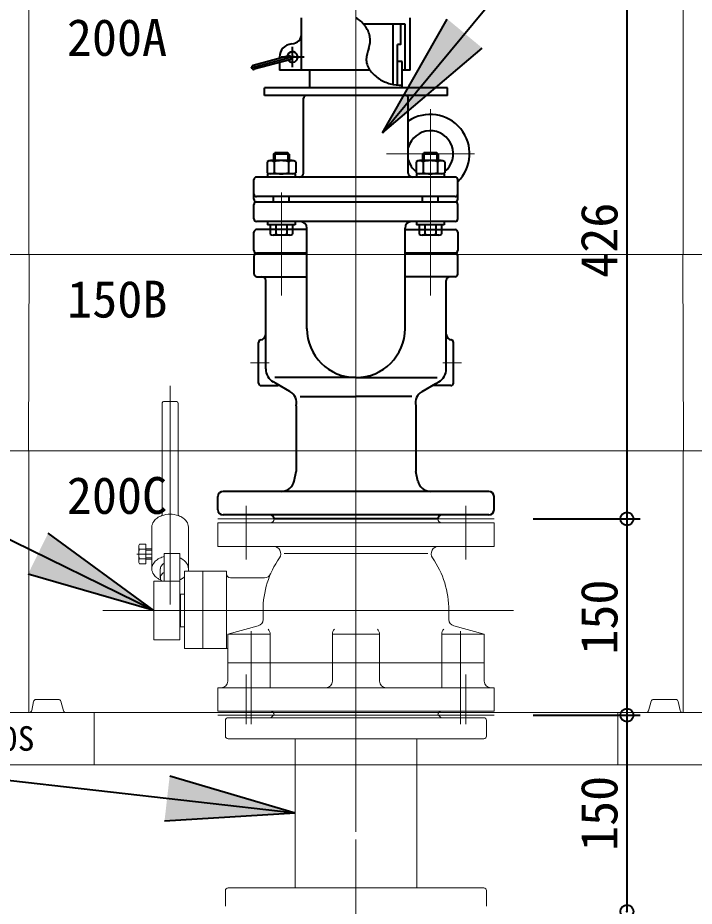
# Model space of a CAD drawing. Units: millimetres at full size, sheet at 1:20. Extents: x -5700 to 5714, y -3160 to 3160.
# Drawn here: x -2437 to -1920, y 71 to 750 of the extents above; entities that cross this region are included whole.
import ezdxf
from ezdxf.enums import TextEntityAlignment as Align

# ---------------------------------------------------------------- set-up
doc = ezdxf.new("R2010")
doc.units = ezdxf.units.MM
doc.header["$LTSCALE"] = 20
doc.header["$PDMODE"] = 32
doc.header["$PDSIZE"] = 10
for name, color, linetype, lineweight in [('0-5_TEMP01', 3, 'Continuous', 18), ('0-7_躯体', 7, 'Continuous', 9), ('0-8_細線', 7, 'Continuous', 9), ('0-9_消火栓', 2, 'Continuous', 40), ('0-C_寸法', 1, 'Continuous', 40), ('1-1_補修弁', 7, 'Continuous', 9)]:
    doc.layers.add(name, color=color, linetype=linetype, lineweight=lineweight)
doc.layers.add('0-D_注釈', color=1, linetype='Continuous')
doc.styles.add('ＭＳ ゴシック', font='')
doc.styles.get('ＭＳ ゴシック').set_extended_font_data('MS Gothic')

msp = doc.modelspace()

# ---------------------------------------------------------------- linework, layer by layer
at = {"layer": '0-5_TEMP01'}
for p, q in [((-2178.12, 823.66), (-2178.12, 553.66)), ((-2178.12, 367.16), (-2178.12, 793.16)), ((-2178.12, 367.16), (-2178.12, 793.16)), ((-2121.28, 680.34), (-2121.28, 537.83)), ((-2087.55, 646.2), (-2154.69, 646.2)), ((-2178.12, 623.66), (-2178.12, 273.66)), ((-2178.12, 623.66), (-2178.12, 403.66)), ((-2235.12, 616.66), (-2235.12, 537.83)), ((-2258.81, 486.47), (-2244.44, 486.47)), ((-2097.43, 486.47), (-2111.8, 486.47)), ((-2320.12, 301.72), (-2320.12, 468.9)), ((-2178.12, 473.66), (-2178.12, 223.66)), ((-2178.12, 381.05), (-2178.12, 197)), ((-2262.13, 336.16), (-2262.13, 377.16)), ((-2094.12, 377.16), (-2094.12, 336.16)), ((-2283.63, 367.16), (-2072.62, 367.16)), ((-2345.48, 340.29), (-2334.12, 340.29)), ((-2178.12, 333.66), (-2178.12, 233.66)), ((-2057.62, 297.16), (-2371.52, 297.16)), ((-2258.12, 210.16), (-2258.12, 281.46)), ((-2098.13, 210.16), (-2098.13, 281.46)), ((-2178.12, 167.16), (-2178.12, 267.16)), ((-2262.13, 210.16), (-2262.13, 248.16)), ((-2094.12, 210.16), (-2094.12, 248.16)), ((-2178.12, 228.02), (-2178.12, 128.02)), ((-2283.63, 217.16), (-2072.62, 217.16)), ((-2178.12, -298.84), (-2178.12, 122.19))]:
    msp.add_line(p, q, dxfattribs=at)
at = {"layer": '0-7_躯体'}
for p, q in [((-2428.12, 769.16), (-2428.12, 569.15)), ((-1928.12, 769.16), (-1928.12, 569.15)), ((-2448.39, 569.15), (-2178.12, 569.15)), ((-2427.88, 569.15), (-2428.38, 419.16)), ((-1907.86, 569.15), (-2178.12, 569.15)), ((-1928.38, 569.15), (-1927.88, 419.16)), ((-2448.39, 419.16), (-2178.12, 419.16)), ((-2428.12, 419.16), (-2428.12, 219.15)), ((-1907.86, 419.16), (-2178.12, 419.16)), ((-1928.12, 419.16), (-1928.12, 219.15)), ((-2425.8, 220.77), (-2424.45, 227.55)), ((-2422.49, 229.16), (-2405.62, 229.16)), ((-2401.56, 220.58), (-2403.7, 227.73)), ((-1954.7, 220.58), (-1952.55, 227.73)), ((-1933.76, 229.16), (-1950.64, 229.16)), ((-1930.45, 220.77), (-1931.8, 227.55)), ((-2496.89, 219.15), (-2427.76, 219.15)), ((-2468.13, 219.15), (-2178.12, 219.15)), ((-2399.64, 219.15), (-2178.12, 219.15)), ((-2378.12, 219.15), (-2378.12, 179.16)), ((-1888.12, 219.15), (-2178.12, 219.15)), ((-1956.61, 219.15), (-2178.12, 219.15)), ((-1978.12, 219.15), (-1978.12, 179.16)), ((-1859.37, 219.15), (-1928.49, 219.15)), ((-2524.54, 179.16), (-2178.12, 179.16)), ((-1831.72, 179.16), (-2178.12, 179.16))]:
    msp.add_line(p, q, dxfattribs=at)
for centre, start, end in [((-2422.49, 227.15), 90, 168.691), ((-2405.62, 227.15), 16.7, 90), ((-1950.64, 227.15), 90, 163.3), ((-1933.76, 227.15), 11.309, 90), ((-2427.76, 221.15), 270, 348.691), ((-2399.64, 221.15), 196.7, 270), ((-1956.61, 221.15), 270, 343.3), ((-1928.49, 221.15), 191.309, 270)]:
    msp.add_arc(centre, 2, start, end, dxfattribs=at)
at = {"layer": '0-8_細線'}
for p, q in [((-2277.9, 213.16), (-2277.9, 201.16)), ((-2275.9, 215.16), (-2080.35, 215.16)), ((-2241.12, 217.16), (-2243.13, 215.16)), ((-2241.12, 217.16), (-2115.13, 217.16)), ((-2115.13, 217.16), (-2113.12, 215.16)), ((-2078.35, 213.16), (-2078.35, 201.16)), ((-2275.9, 199.16), (-2080.35, 199.16)), ((-2224.63, 85.16), (-2224.63, 199.16)), ((-2131.62, 85.16), (-2131.62, 199.16)), ((-2277.9, 71.16), (-2277.9, 83.16)), ((-2275.9, 85.16), (-2080.35, 85.16)), ((-2078.35, 71.16), (-2078.35, 83.16))]:
    msp.add_line(p, q, dxfattribs=at)
for centre, start, end in [((-2275.9, 213.16), 90, 179.998), ((-2080.35, 213.16), 0.002, 90), ((-2275.9, 201.16), 179.998, 270), ((-2080.35, 201.16), 270, 0.002), ((-2275.9, 83.16), 90, 180.002), ((-2080.35, 83.16), 359.998, 90)]:
    msp.add_arc(centre, 2, start, end, dxfattribs=at)
at = {"layer": '0-9_消火栓'}
for p, q in [((-2219.62, 710.07), (-2219.62, 750.07)), ((-2136.62, 710.07), (-2136.62, 750.07)), ((-2140.62, 745.07), (-2172.16, 745.07)), ((-2149.62, 699.1), (-2149.62, 745.07)), ((-2144.07, 745.07), (-2143.87, 744.87)), ((-2143.87, 729.77), (-2143.87, 744.87)), ((-2140.62, 710.07), (-2140.62, 745.07)), ((-2226.62, 712.21), (-2226.62, 727.93)), ((-2146.37, 698.67), (-2146.37, 729.57)), ((-2224.99, 720.5), (-2258.5, 711.53)), ((-2229.43, 720.88), (-2256.69, 713.56)), ((-2236.62, 720.07), (-2236.62, 718.94)), ((-2217.79, 720.07), (-2235.4, 720.07)), ((-2228.65, 717.98), (-2255.92, 710.67)), ((-2236.62, 715.84), (-2236.62, 710.07)), ((-2142.87, 716.57), (-2146.37, 716.57)), ((-2142.87, 696.57), (-2142.87, 716.57)), ((-2167.47, 710.07), (-2236.62, 710.07)), ((-2213.37, 696.57), (-2213.37, 710.07)), ((-2136.62, 710.07), (-2142.87, 710.07)), ((-2142.87, 696.57), (-2142.87, 710.07)), ((-2108.12, 696.57), (-2248.12, 696.57)), ((-2248.12, 690.57), (-2248.12, 696.57)), ((-2108.12, 690.57), (-2108.12, 696.57)), ((-2108.12, 690.57), (-2248.12, 690.57)), ((-2218.12, 631.38), (-2218.12, 688.57)), ((-2138.12, 631.38), (-2138.12, 688.58)), ((-2241.12, 645.88), (-2241.12, 640.88)), ((-2240.12, 646.88), (-2240.12, 640.88)), ((-2230.12, 646.88), (-2240.12, 646.88)), ((-2230.12, 646.88), (-2230.12, 640.88)), ((-2229.12, 645.88), (-2230.12, 646.88)), ((-2229.12, 645.88), (-2229.12, 640.88)), ((-2127.28, 645.88), (-2127.28, 640.88)), ((-2126.28, 646.88), (-2126.28, 640.88)), ((-2116.28, 646.88), (-2126.28, 646.88)), ((-2116.28, 646.88), (-2116.28, 640.88)), ((-2115.28, 645.88), (-2116.28, 646.88)), ((-2115.28, 645.88), (-2115.28, 640.88)), ((-2246.07, 640.08), (-2246.07, 631.67)), ((-2226.91, 640.88), (-2243.34, 640.88)), ((-2240.6, 640.08), (-2240.6, 631.67)), ((-2229.64, 640.08), (-2229.64, 631.67)), ((-2224.17, 640.08), (-2224.17, 631.67)), ((-2132.23, 640.08), (-2132.23, 631.67)), ((-2113.07, 640.88), (-2129.49, 640.88)), ((-2126.76, 640.08), (-2126.76, 631.67)), ((-2115.81, 640.08), (-2115.81, 631.67)), ((-2110.33, 640.08), (-2110.33, 631.67)), ((-2256.12, 611.38), (-2256.12, 626.38)), ((-2102.28, 628.38), (-2254.12, 628.38)), ((-2224.62, 630.88), (-2245.62, 630.88)), ((-2245.62, 630.88), (-2245.62, 628.38)), ((-2224.62, 630.88), (-2224.62, 628.38)), ((-2110.78, 630.88), (-2131.78, 630.88)), ((-2131.78, 630.88), (-2131.78, 628.38)), ((-2110.78, 630.88), (-2110.78, 628.38)), ((-2100.28, 611.38), (-2100.28, 626.38)), ((-2102.28, 613.38), (-2254.12, 613.38)), ((-2241.12, 609.38), (-2241.12, 613.38)), ((-2229.12, 609.38), (-2229.12, 613.38)), ((-2127.28, 609.38), (-2127.28, 613.38)), ((-2115.28, 609.38), (-2115.28, 613.38)), ((-2256.12, 596.38), (-2256.12, 607.38)), ((-2254.13, 609.38), (-2102.28, 609.38)), ((-2100.28, 596.38), (-2100.28, 607.38)), ((-2102.28, 594.38), (-2254.12, 594.38)), ((-2245.62, 594.38), (-2245.62, 591.88)), ((-2224.62, 591.88), (-2245.62, 591.88)), ((-2243.62, 591.88), (-2243.62, 584.67)), ((-2239.37, 591.88), (-2239.37, 584.67)), ((-2230.87, 591.88), (-2230.87, 584.67)), ((-2226.62, 591.88), (-2226.62, 584.67)), ((-2224.62, 594.38), (-2224.62, 591.88)), ((-2131.78, 594.38), (-2131.78, 591.88)), ((-2110.78, 591.88), (-2131.78, 591.88)), ((-2129.78, 591.88), (-2129.78, 584.67)), ((-2125.53, 591.88), (-2125.53, 584.67)), ((-2117.03, 591.88), (-2117.03, 584.67)), ((-2112.78, 591.88), (-2112.78, 584.67)), ((-2110.78, 594.38), (-2110.78, 591.88)), ((-2256.12, 572.21), (-2256.12, 586.21)), ((-2215.62, 588.2), (-2254.12, 588.2)), ((-2228.75, 583.88), (-2241.5, 583.88)), ((-2215.62, 512.47), (-2215.62, 589.38)), ((-2140.62, 512.64), (-2140.62, 589.38)), ((-2140.62, 588.2), (-2102.28, 588.2)), ((-2114.91, 583.88), (-2127.66, 583.88)), ((-2100.28, 586.21), (-2100.28, 572.21)), ((-2255.96, 554.2), (-2255.96, 568.21)), ((-2215.62, 570.2), (-2254.13, 570.2)), ((-2102.28, 570.2), (-2140.62, 570.2)), ((-2100.28, 554.2), (-2100.28, 568.21)), ((-2253.96, 552.21), (-2215.62, 552.21)), ((-2102.28, 552.21), (-2140.62, 552.21)), ((-2247.12, 481.78), (-2247.12, 549.2)), ((-2109.12, 481.78), (-2109.12, 549.2)), ((-2105.12, 503.97), (-2105.62, 503.97)), ((-2252.62, 470.96), (-2252.62, 501.97)), ((-2103.62, 470.96), (-2103.62, 501.97)), ((-2250.62, 468.97), (-2237.48, 468.97)), ((-2239.19, 470.56), (-2241.38, 471.84)), ((-2178.12, 475.14), (-2240.06, 475.14)), ((-2228.58, 464.44), (-2239.19, 470.56)), ((-2178.12, 475.14), (-2116.18, 475.14)), ((-2127.66, 464.44), (-2117.06, 470.56)), ((-2105.62, 468.97), (-2118.76, 468.97)), ((-2117.06, 470.56), (-2114.86, 471.84)), ((-2220.83, 460.79), (-2178.12, 460.79)), ((-2135.41, 460.79), (-2178.12, 460.79)), ((-2223.81, 453.65), (-2223.81, 403.35)), ((-2132.43, 453.65), (-2132.43, 403.35)), ((-2225.41, 396.03), (-2223.81, 403.35)), ((-2130.84, 396.03), (-2132.43, 403.35)), ((-2076.62, 388.16), (-2279.63, 388.16)), ((-2283.62, 374.16), (-2283.62, 384.37)), ((-2072.62, 374.16), (-2072.62, 384.16)), ((-2076.62, 370.16), (-2279.62, 370.16)), ((-2115.62, 367.16), (-2240.62, 367.16))]:
    msp.add_line(p, q, dxfattribs=at)
for points in [[(-2143.87, 729.77), (-2144.07, 729.57), (-2146.37, 729.57)], [(-2229.12, 645.88), (-2241.12, 645.88), (-2240.12, 646.88)], [(-2115.28, 645.88), (-2127.28, 645.88), (-2126.28, 646.88)]]:
    msp.add_lwpolyline(points, dxfattribs=at)
for centre, radius, start, end in [((-2190.34, 729.47), 23.95, 37.40601, 59.32743), ((-2186.88, 731.74), 19.82, 11.82989, 38.28191), ((-2227.62, 738.04), 8, 273.185, 0), ((-2186.46, 733.18), 19.16, 340.48938, 7.85098), ((-2226.62, 720.07), 10, 93.185, 180), ((-2136.6, 715.52), 33.73, 160.48927, 176.02855), ((-2226.62, 720.07), 4, 217.024, 172.976), ((-2229.04, 719.42), 1.5, 285, 105), ((-2256.31, 712.12), 1.5, 105, 285), ((-2156.18, 718.44), 14.07, 182.40835, 219.6681), ((-2145.77, 726.3), 27.11, 218.39583, 237.7464), ((-2143.97, 728.44), 29.89, 237.00634, 254.54624), ((-2143.86, 729.71), 31.14, 254.99564, 271.83385), ((-2216.12, 688.57), 2, 90, 180), ((-2140.12, 688.57), 2, 0, 90), ((-2121.28, 646.2), 30, 314.427, 124.152), ((-2121.28, 646.2), 17.5, 308.734, 164.233), ((-2243.34, 635.79), 5.08, 57.419, 122.581), ((-2235.12, 621.75), 19.14, 73.374, 106.626), ((-2226.91, 635.79), 5.08, 57.419, 122.581), ((-2121.28, 646.2), 17.5, 195.767, 231.265), ((-2129.49, 635.79), 5.08, 57.419, 122.581), ((-2121.28, 621.75), 19.14, 73.374, 106.626), ((-2113.07, 635.79), 5.08, 57.419, 122.581), ((-2243.34, 635.96), 5.08, 237.419, 302.581), ((-2235.12, 650.01), 19.14, 253.374, 286.626), ((-2226.91, 635.96), 5.08, 237.419, 302.581), ((-2129.49, 635.96), 5.08, 237.419, 302.581), ((-2121.28, 650.01), 19.14, 253.374, 286.626), ((-2113.07, 635.96), 5.08, 237.419, 302.581), ((-2254.12, 626.38), 2, 90, 180), ((-2221.12, 631.38), 3, 270, 0), ((-2135.12, 631.38), 3, 180, 270), ((-2102.28, 626.38), 2, 0, 90), ((-2254.12, 615.38), 2, 180, 270), ((-2254.12, 611.38), 2, 180, 270), ((-2102.28, 615.38), 2, 270, 0), ((-2102.28, 611.38), 2, 270, 0), ((-2254.12, 607.38), 2, 90, 180), ((-2102.28, 607.38), 2, 0, 90), ((-2254.12, 596.38), 2, 180, 270), ((-2220.62, 589.38), 5, 0, 90), ((-2135.62, 589.38), 5, 90, 180), ((-2102.28, 596.38), 2, 270, 0), ((-2254.12, 586.21), 2, 90, 180), ((-2241.5, 587.1), 3.22, 228.74, 311.26), ((-2235.12, 595.57), 11.69, 248.679, 291.321), ((-2228.75, 587.1), 3.22, 228.74, 311.26), ((-2127.66, 587.1), 3.22, 228.74, 311.26), ((-2121.28, 595.57), 11.69, 248.679, 291.321), ((-2114.91, 587.1), 3.22, 228.74, 311.26), ((-2102.28, 586.21), 2, 0, 90), ((-2254.12, 572.21), 2, 180, 270), ((-2102.28, 572.21), 2, 270, 0), ((-2253.96, 568.21), 2, 90, 180), ((-2102.28, 568.21), 2, 0, 90), ((-2253.96, 554.2), 2, 180, 270), ((-2250.12, 549.2), 3, 0, 90), ((-2106.12, 549.2), 3, 90, 180), ((-2102.28, 554.2), 2, 270, 0), ((-2178.12, 512.64), 37.5, 180, 0), ((-2250.62, 501.97), 2, 90, 180), ((-2251.12, 507.97), 4, 270, 0), ((-2105.12, 507.97), 4, 180, 270), ((-2105.62, 501.97), 2, 0, 90), ((-2235.62, 481.78), 11.5, 180, 240), ((-2120.62, 481.78), 11.5, 300, 0), ((-2250.62, 470.96), 2, 180, 270), ((-2105.62, 470.96), 2, 270, 0), ((-2233.58, 455.78), 10, 347.697, 60), ((-2122.66, 455.78), 10, 120, 192.303), ((-2235.17, 398.16), 10, 270, 347.697), ((-2121.07, 398.16), 10, 192.303, 270), ((-2279.62, 384.16), 4, 90, 180), ((-2076.62, 384.16), 4, 0, 90), ((-2279.62, 374.16), 4, 180, 270), ((-2076.62, 374.16), 4, 270, 0), ((-2243.62, 367.16), 3, 0, 90), ((-2112.62, 367.16), 3, 90, 180)]:
    msp.add_arc(centre, radius, start, end, dxfattribs=at)
at = {"layer": '0-C_寸法'}
for p, q in [((-2157.84, 662.21), (-1858.12, 1023.41)), ((-1971.05, 793.16), (-1971.05, 367.16)), ((-2157.84, 662.21), (-2108.31, 749.09)), ((-2157.84, 662.21), (-2081.59, 726.91)), ((-2332.62, 297.16), (-2554.16, 405.83)), ((-2042.62, 367.16), (-1961.05, 367.16)), ((-2042.62, 367.16), (-1961.05, 367.16)), ((-1971.05, 367.16), (-1971.05, 217.16)), ((-2332.62, 297.16), (-2413.39, 356.12)), ((-2332.62, 297.16), (-2428.69, 324.94)), ((-2042.62, 217.16), (-1961.05, 217.16)), ((-2042.62, 217.16), (-1961.05, 217.16)), ((-1971.05, 217.16), (-1971.05, 67.16)), ((-2224.63, 142.16), (-2650.71, 190.87)), ((-2224.63, 142.16), (-2320.49, 170.59)), ((-2224.63, 142.16), (-2324.44, 136.09))]:
    msp.add_line(p, q, dxfattribs=at)
for p in [(-1971.05, 367.16), (-1971.05, 217.16), (-1971.05, 67.16)]:
    msp.add_point(p, dxfattribs=at)
for points in [[(-2108.31, 749.09), (-2081.59, 726.91), (-2157.84, 662.21)], [(-2428.69, 324.94), (-2413.39, 356.12), (-2332.62, 297.16)], [(-2324.44, 136.09), (-2320.49, 170.59), (-2224.63, 142.16)]]:
    msp.add_solid(points, dxfattribs=at)
at = {"layer": '1-1_補修弁'}
for p, q in [((-2326.13, 455.82), (-2326.13, 369.74)), ((-2315.13, 456.82), (-2325.12, 456.82)), ((-2314.12, 455.82), (-2314.12, 369.74)), ((-2240.62, 367.16), (-2115.62, 367.16)), ((-2240.62, 367.16), (-2115.62, 367.16)), ((-2334.12, 328.98), (-2334.12, 360.8)), ((-2306.12, 328.98), (-2306.12, 360.8)), ((-2283.63, 364.16), (-2072.62, 364.16)), ((-2283.63, 346.16), (-2283.63, 364.16)), ((-2072.62, 364.16), (-2072.62, 346.16)), ((-2343.53, 347.79), (-2338.63, 347.79)), ((-2338.63, 347.79), (-2338.63, 332.79)), ((-2344.12, 345.91), (-2344.12, 334.68)), ((-2343.55, 344.04), (-2338.63, 344.04)), ((-2334.12, 344.29), (-2338.63, 344.29)), ((-2338.63, 343.29), (-2334.12, 343.29)), ((-2312.62, 340.82), (-2324.63, 340.82)), ((-2324.63, 319.66), (-2324.63, 340.82)), ((-2312.62, 340.82), (-2312.62, 274.66)), ((-2072.62, 346.16), (-2283.63, 346.16)), ((-2233.12, 340.58), (-2123.13, 340.58)), ((-2343.55, 336.54), (-2338.63, 336.54)), ((-2338.63, 332.79), (-2343.53, 332.79)), ((-2338.63, 337.29), (-2334.12, 337.29)), ((-2338.63, 336.29), (-2334.12, 336.29)), ((-2327.63, 328.98), (-2327.63, 322.06)), ((-2309.12, 327.16), (-2309.12, 268.16)), ((-2309.12, 327.16), (-2277.12, 327.16)), ((-2295.12, 268.16), (-2295.12, 327.16)), ((-2277.12, 268.16), (-2277.12, 327.16)), ((-2312.62, 319.66), (-2332.62, 319.66)), ((-2332.62, 319.66), (-2332.62, 274.66)), ((-2274.13, 322.16), (-2247.96, 322.16)), ((-2312.13, 309.66), (-2312.13, 284.66)), ((-2249.13, 290.23), (-2249.13, 297.16)), ((-2107.12, 290.23), (-2107.12, 297.16)), ((-2312.13, 284.66), (-2312.62, 285.16)), ((-2103.42, 285.4), (-2080.12, 279.16)), ((-2312.13, 284.66), (-2309.12, 284.66)), ((-2276.13, 279.16), (-2276.13, 243.16)), ((-2243.69, 279.16), (-2243.69, 238.16)), ((-2196.13, 279.16), (-2160.13, 279.16)), ((-2196.13, 243.16), (-2196.13, 279.16)), ((-2160.13, 243.16), (-2160.13, 279.16)), ((-2112.56, 279.16), (-2080.12, 279.16)), ((-2112.56, 279.16), (-2112.56, 238.16)), ((-2080.12, 243.16), (-2080.12, 279.16)), ((-2332.62, 274.66), (-2312.62, 274.66)), ((-2309.12, 268.16), (-2276.13, 268.16)), ((-2276.13, 257.16), (-2080.12, 257.16)), ((-2072.62, 238.16), (-2283.63, 238.16)), ((-2283.63, 220.16), (-2283.63, 238.16)), ((-2072.62, 220.16), (-2072.62, 238.16)), ((-2072.62, 220.16), (-2283.63, 220.16)), ((-2115.62, 217.16), (-2240.62, 217.16)), ((-2115.62, 217.16), (-2240.62, 217.16)), ((-2115.62, 217.16), (-2240.62, 217.16))]:
    msp.add_line(p, q, dxfattribs=at)
for points in [[(-2312.62, 309.16), (-2312.13, 309.66), (-2309.12, 309.66)], [(-2252.83, 285.4), (-2276.13, 279.16), (-2243.69, 279.16)]]:
    msp.add_lwpolyline(points, dxfattribs=at)
for centre, radius, start, end in [((-2325.12, 455.82), 1, 90, 180), ((-2315.13, 455.82), 1, 0, 90), ((-2323.82, 358.85), 10.9, 124.74801, 144.15638), ((-2321.49, 355.55), 14.93, 109.14368, 124.86797), ((-2320.19, 351.79), 18.91, 89.81124, 109.14224), ((-2320.07, 351.79), 18.91, 70.85776, 90.18876), ((-2318.76, 355.55), 14.93, 55.13203, 70.85632), ((-2316.44, 358.85), 10.9, 35.84362, 55.25199), ((-2243.62, 367.16), 3, 270, 0), ((-2112.62, 367.16), 3, 180, 270), ((-2326.48, 360.71), 7.64, 143.77013, 179.30664), ((-2313.78, 360.71), 7.64, 0.69336, 36.22987), ((-2340.84, 345.91), 3.29, 144.992, 214.565), ((-2331.7, 340.29), 12.42, 162.412, 197.588), ((-2241.2, 340.58), 5.58, 325.458, 90), ((-2115.05, 340.58), 5.58, 90, 214.542), ((-2340.84, 334.68), 3.29, 145.435, 215.008), ((-2326.48, 328.88), 7.64, 143.77013, 179.30664), ((-2323.82, 327.02), 10.9, 124.74801, 144.15638), ((-2321.49, 323.73), 14.93, 109.14368, 124.86797), ((-2322.1, 327.93), 5.84, 124.74801, 144.15638), ((-2322.7, 328.61), 9.94, 101.14177, 111.74812), ((-2322.19, 328.35), 5.45, 116.55794, 126.4811), ((-2316.35, 327.97), 10.08, 52.6097, 68.33399), ((-2316.44, 327.02), 10.9, 35.84362, 55.25199), ((-2313.78, 328.88), 7.64, 0.69336, 36.22987), ((-2178.12, 297.16), 71, 145.458, 180), ((-2178.12, 297.16), 71, 0, 34.542), ((-2326.48, 329.07), 7.64, 180.69336, 216.22986), ((-2323.53, 328.93), 4.09, 143.77013, 179.30664), ((-2322.19, 321.42), 5.45, 116.55799, 126.48115), ((-2313.23, 328.99), 7.11, 345.10917, 359.95273), ((-2323.82, 330.93), 10.9, 215.84364, 235.252), ((-2323.19, 331.15), 11.45, 233.33203, 249.05632), ((-2323.53, 322), 4.09, 143.77014, 179.30665), ((-2323.53, 322.1), 4.09, 180.69336, 216.22987), ((-2322.1, 321.01), 5.84, 124.74799, 144.15636), ((-2326.74, 319.73), 0.095, 205.74959, 225.15795), ((-2318.43, 333.67), 14.29, 293.98821, 305.06814), ((-2312.24, 325.63), 4.17, 298.82431, 318.23267), ((-2274.13, 325.16), 3, 180, 270), ((-2247.96, 327.16), 5, 270, 336.75), ((-2254.13, 290.23), 5, 285, 0), ((-2102.12, 290.23), 5, 180, 255), ((-2248.7, 279.16), 5, 0, 47.288), ((-2191.12, 279.16), 5, 132.712, 180), ((-2165.13, 279.16), 5, 0, 47.288), ((-2107.56, 279.16), 5, 132.712, 180), ((-2281.12, 243.16), 5, 270, 0), ((-2201.13, 243.16), 5, 270, 0), ((-2155.13, 243.16), 5, 180, 270), ((-2075.12, 243.16), 5, 180, 270), ((-2243.62, 217.16), 3, 0, 90), ((-2112.62, 217.16), 3, 90, 180)]:
    msp.add_arc(centre, radius, start, end, dxfattribs=at)

# ---------------------------------------------------------------- texts
at = {"layer": '0-C_寸法', "style": 'ＭＳ ゴシック'}
for s, p in [('426', (-1969.83, 551.36)), ('150', (-1969.83, 263.36)), ('150', (-1969.83, 113.36))]:
    msp.add_text(s, height=28.15, rotation=90, dxfattribs=at).set_placement(p, align=Align.BOTTOM_LEFT)
at = {"layer": '0-D_注釈', "style": 'ＭＳ ゴシック'}
for s, height, p in [('200A', 28.15, (-2399.07, 712.53)), ('150B', 28.15, (-2398.82, 512.53)), ('200C', 28.15, (-2399.07, 362.53)), ('40S', 18.77, (-2462.11, 184.32))]:
    msp.add_text(s, height=height, dxfattribs=at).set_placement(p, align=Align.BOTTOM_LEFT)

doc.saveas('drawing.dxf')
